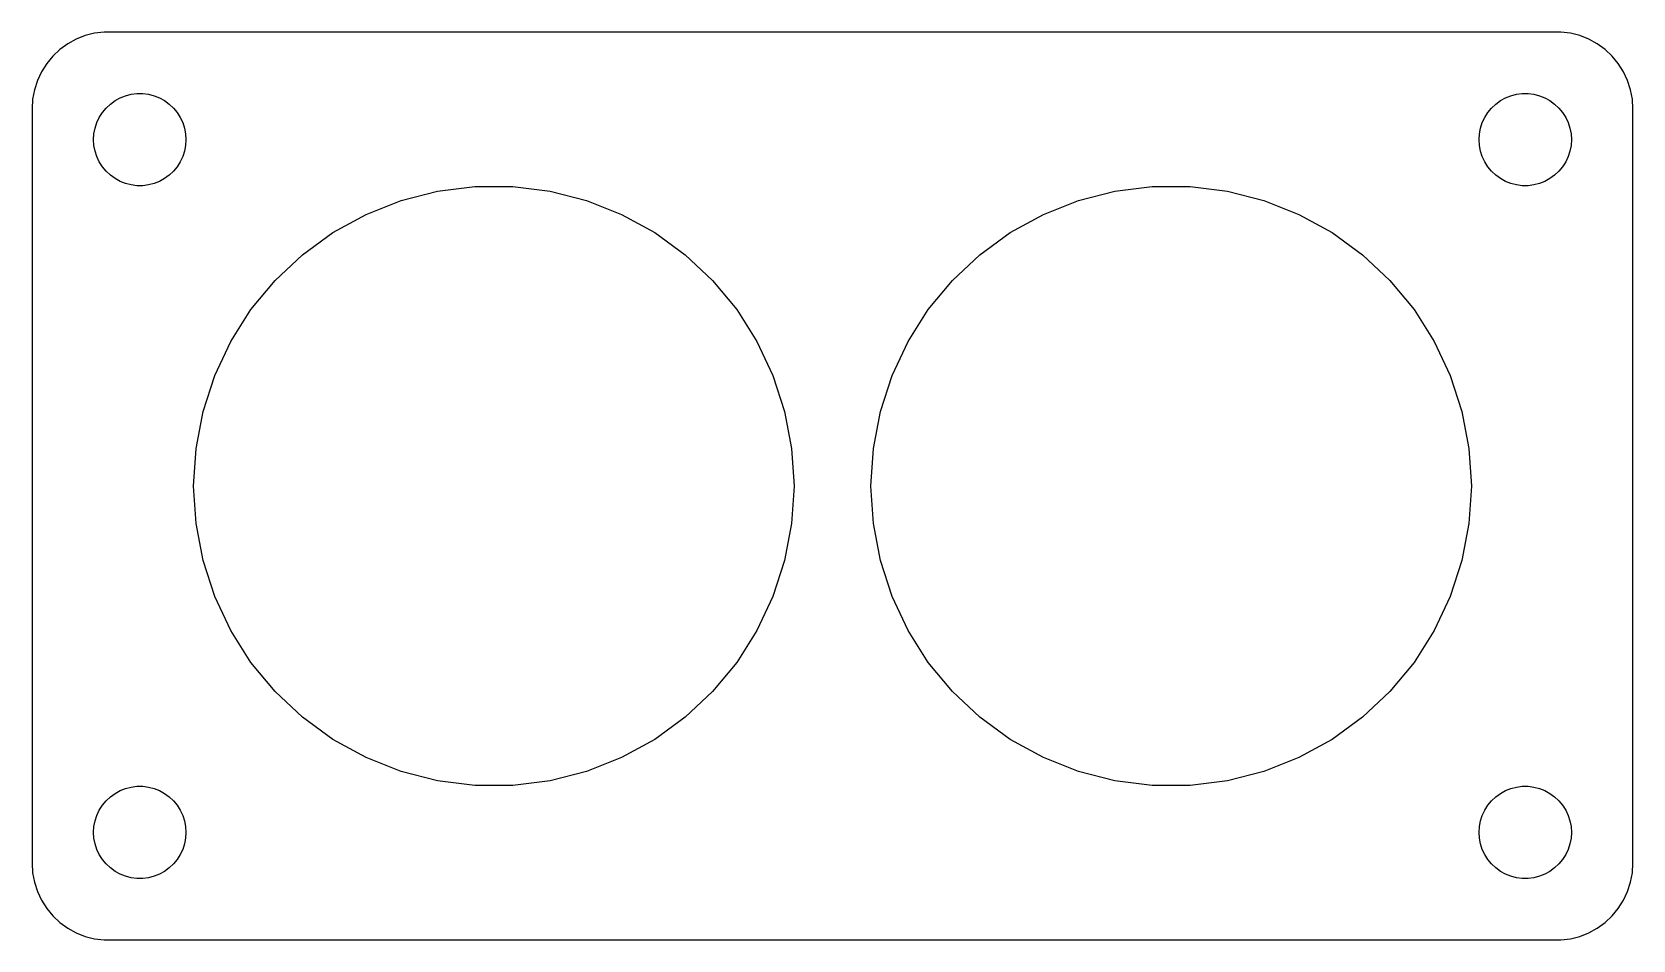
# Model space of a CAD drawing. Header units: metres. Extents: x -52 to 52, y -29 to 29.
import ezdxf

# ---------------------------------------------------------------- set-up
doc = ezdxf.new("R2010")
doc.units = ezdxf.units.M

msp = doc.modelspace()

# ---------------------------------------------------------------- linework, layer by layer
for p, q in [((-48.5451, 29.2553), (-49.1289, 29.0241)), ((-47.9369, 29.4114), (-48.5451, 29.2553)), ((-47.3139, 29.4901), (-47.9369, 29.4114)), ((47.3139, 29.4901), (-47.3139, 29.4901)), ((47.9369, 29.4114), (47.3139, 29.4901)), ((48.5451, 29.2553), (47.9369, 29.4114)), ((49.1289, 29.0241), (48.5451, 29.2553)), ((-50.1871, 28.3526), (-50.6448, 27.9227)), ((-49.6791, 28.7216), (-50.1871, 28.3526)), ((-49.1289, 29.0241), (-49.6791, 28.7216)), ((49.6791, 28.7216), (49.1289, 29.0241)), ((50.1871, 28.3526), (49.6791, 28.7216)), ((50.6448, 27.9227), (50.1871, 28.3526)), ((-51.0451, 27.4389), (-51.3815, 26.9088)), ((-50.6448, 27.9227), (-51.0451, 27.4389)), ((51.0451, 27.4389), (50.6448, 27.9227)), ((51.3815, 26.9088), (51.0451, 27.4389)), ((-51.6489, 26.3406), (-51.8429, 25.7434)), ((-51.3815, 26.9088), (-51.6489, 26.3406)), ((51.6489, 26.3406), (51.3815, 26.9088)), ((51.8429, 25.7434), (51.6489, 26.3406)), ((-51.9606, 25.1267), (-52, 24.5)), ((-51.8429, 25.7434), (-51.9606, 25.1267)), ((-46.9123, 24.8115), (-46.6075, 25.033)), ((-46.6075, 25.033), (-46.2773, 25.2145)), ((-46.2773, 25.2145), (-45.927, 25.3532)), ((-45.927, 25.3532), (-45.5621, 25.4469)), ((-45.5621, 25.4469), (-45.1884, 25.4941)), ((-45.1884, 25.4941), (-44.8116, 25.4941)), ((-44.8116, 25.4941), (-44.4379, 25.4469)), ((-44.4379, 25.4469), (-44.0729, 25.3532)), ((-44.0729, 25.3532), (-43.7227, 25.2145)), ((-43.7227, 25.2145), (-43.3925, 25.033)), ((-43.3925, 25.033), (-43.0877, 24.8115)), ((43.0877, 24.8115), (43.3925, 25.033)), ((43.3925, 25.033), (43.7227, 25.2145)), ((43.7227, 25.2145), (44.0729, 25.3532)), ((44.0729, 25.3532), (44.4379, 25.4469)), ((44.4379, 25.4469), (44.8116, 25.4941)), ((44.8116, 25.4941), (45.1884, 25.4941)), ((45.1884, 25.4941), (45.5621, 25.4469)), ((45.5621, 25.4469), (45.927, 25.3532)), ((45.927, 25.3532), (46.2773, 25.2145)), ((46.2773, 25.2145), (46.6075, 25.033)), ((46.6075, 25.033), (46.9123, 24.8115)), ((51.9606, 25.1267), (51.8429, 25.7434)), ((52, 24.5), (51.9606, 25.1267)), ((-52, 24.5), (-52, -24.5)), ((-47.7893, 23.6044), (-47.6289, 23.9453)), ((-47.6289, 23.9453), (-47.427, 24.2634)), ((-47.427, 24.2634), (-47.1869, 24.5536)), ((-47.1869, 24.5536), (-46.9123, 24.8115)), ((-43.0877, 24.8115), (-42.8131, 24.5536)), ((-42.8131, 24.5536), (-42.5729, 24.2634)), ((-42.5729, 24.2634), (-42.3711, 23.9453)), ((-42.3711, 23.9453), (-42.2107, 23.6044)), ((42.2107, 23.6044), (42.3711, 23.9453)), ((42.3711, 23.9453), (42.5729, 24.2634)), ((42.5729, 24.2634), (42.8131, 24.5536)), ((42.8131, 24.5536), (43.0877, 24.8115)), ((46.9123, 24.8115), (47.1869, 24.5536)), ((47.1869, 24.5536), (47.427, 24.2634)), ((47.427, 24.2634), (47.6289, 23.9453)), ((47.6289, 23.9453), (47.7893, 23.6044)), ((52, -24.5), (52, 24.5)), ((-47.9763, 22.876), (-47.9057, 23.2461)), ((-47.9057, 23.2461), (-47.7893, 23.6044)), ((-42.2107, 23.6044), (-42.0942, 23.2461)), ((-42.0942, 23.2461), (-42.0237, 22.876)), ((42.0237, 22.876), (42.0942, 23.2461)), ((42.0942, 23.2461), (42.2107, 23.6044)), ((47.7893, 23.6044), (47.9057, 23.2461)), ((47.9057, 23.2461), (47.9763, 22.876)), ((-48, 22.5), (-47.9763, 22.876)), ((-47.9763, 22.124), (-48, 22.5)), ((-47.9057, 21.7539), (-47.9763, 22.124)), ((-42.0237, 22.124), (-42.0942, 21.7539)), ((-42.0237, 22.876), (-42, 22.5)), ((-42, 22.5), (-42.0237, 22.124)), ((42, 22.5), (42.0237, 22.876)), ((42.0237, 22.124), (42, 22.5)), ((42.0942, 21.7539), (42.0237, 22.124)), ((47.9763, 22.124), (47.9057, 21.7539)), ((47.9763, 22.876), (48, 22.5)), ((48, 22.5), (47.9763, 22.124)), ((-47.7893, 21.3956), (-47.9057, 21.7539)), ((-47.6289, 21.0547), (-47.7893, 21.3956)), ((-47.427, 20.7366), (-47.6289, 21.0547)), ((-42.3711, 21.0547), (-42.5729, 20.7366)), ((-42.2107, 21.3956), (-42.3711, 21.0547)), ((-42.0942, 21.7539), (-42.2107, 21.3956)), ((42.2107, 21.3956), (42.0942, 21.7539)), ((42.3711, 21.0547), (42.2107, 21.3956)), ((42.5729, 20.7366), (42.3711, 21.0547)), ((47.6289, 21.0547), (47.427, 20.7366)), ((47.7893, 21.3956), (47.6289, 21.0547)), ((47.9057, 21.7539), (47.7893, 21.3956)), ((-47.1869, 20.4464), (-47.427, 20.7366)), ((-46.9123, 20.1884), (-47.1869, 20.4464)), ((-46.6075, 19.967), (-46.9123, 20.1884)), ((-46.2773, 19.7855), (-46.6075, 19.967)), ((-45.927, 19.6468), (-46.2773, 19.7855)), ((-43.7227, 19.7855), (-44.0729, 19.6468)), ((-43.3925, 19.967), (-43.7227, 19.7855)), ((-43.0877, 20.1884), (-43.3925, 19.967)), ((-42.8131, 20.4464), (-43.0877, 20.1884)), ((-42.5729, 20.7366), (-42.8131, 20.4464)), ((42.8131, 20.4464), (42.5729, 20.7366)), ((43.0877, 20.1884), (42.8131, 20.4464)), ((43.3925, 19.967), (43.0877, 20.1884)), ((43.7227, 19.7855), (43.3925, 19.967)), ((44.0729, 19.6468), (43.7227, 19.7855)), ((46.2773, 19.7855), (45.927, 19.6468)), ((46.6075, 19.967), (46.2773, 19.7855)), ((46.9123, 20.1884), (46.6075, 19.967)), ((47.1869, 20.4464), (46.9123, 20.1884)), ((47.427, 20.7366), (47.1869, 20.4464)), ((-45.5621, 19.5531), (-45.927, 19.6468)), ((-45.1884, 19.5059), (-45.5621, 19.5531)), ((-44.8116, 19.5059), (-45.1884, 19.5059)), ((-44.4379, 19.5531), (-44.8116, 19.5059)), ((-44.0729, 19.6468), (-44.4379, 19.5531)), ((-28.0258, 18.5456), (-25.6539, 19.1546)), ((-25.6539, 19.1546), (-23.2244, 19.4615)), ((-23.2244, 19.4615), (-20.7756, 19.4615)), ((-20.7756, 19.4615), (-18.3461, 19.1546)), ((-18.3461, 19.1546), (-15.9742, 18.5456)), ((15.9742, 18.5456), (18.3461, 19.1546)), ((18.3461, 19.1546), (20.7756, 19.4615)), ((20.7756, 19.4615), (23.2244, 19.4615)), ((23.2244, 19.4615), (25.6539, 19.1546)), ((25.6539, 19.1546), (28.0258, 18.5456)), ((44.4379, 19.5531), (44.0729, 19.6468)), ((44.8116, 19.5059), (44.4379, 19.5531)), ((45.1884, 19.5059), (44.8116, 19.5059)), ((45.5621, 19.5531), (45.1884, 19.5059)), ((45.927, 19.6468), (45.5621, 19.5531)), ((-30.3027, 17.6441), (-28.0258, 18.5456)), ((-15.9742, 18.5456), (-13.6973, 17.6441)), ((13.6973, 17.6441), (15.9742, 18.5456)), ((28.0258, 18.5456), (30.3027, 17.6441)), ((-32.4486, 16.4644), (-30.3027, 17.6441)), ((-13.6973, 17.6441), (-11.5514, 16.4644)), ((11.5514, 16.4644), (13.6973, 17.6441)), ((30.3027, 17.6441), (32.4486, 16.4644)), ((-34.4298, 15.025), (-32.4486, 16.4644)), ((-11.5514, 16.4644), (-9.57022, 15.025)), ((9.57022, 15.025), (11.5514, 16.4644)), ((32.4486, 16.4644), (34.4298, 15.025)), ((-36.2149, 13.3487), (-34.4298, 15.025)), ((-9.57022, 15.025), (-7.78511, 13.3487)), ((7.78511, 13.3487), (9.57022, 15.025)), ((34.4298, 15.025), (36.2149, 13.3487)), ((-37.7758, 11.4618), (-36.2149, 13.3487)), ((-7.78511, 13.3487), (-6.22417, 11.4618)), ((6.22417, 11.4618), (7.78511, 13.3487)), ((36.2149, 13.3487), (37.7758, 11.4618)), ((-39.088, 9.3942), (-37.7758, 11.4618)), ((-6.22417, 11.4618), (-4.91202, 9.3942)), ((4.91202, 9.3942), (6.22417, 11.4618)), ((37.7758, 11.4618), (39.088, 9.3942)), ((-40.1306, 7.17842), (-39.088, 9.3942)), ((-4.91202, 9.3942), (-3.86935, 7.17842)), ((3.86935, 7.17842), (4.91202, 9.3942)), ((39.088, 9.3942), (40.1306, 7.17842)), ((-40.8874, 4.84944), (-40.1306, 7.17842)), ((-3.86935, 7.17842), (-3.11263, 4.84944)), ((3.11263, 4.84944), (3.86935, 7.17842)), ((40.1306, 7.17842), (40.8874, 4.84944)), ((-41.3462, 2.44398), (-40.8874, 4.84944)), ((-3.11263, 4.84944), (-2.65376, 2.44398)), ((2.65376, 2.44398), (3.11263, 4.84944)), ((40.8874, 4.84944), (41.3462, 2.44398)), ((-41.5, 0), (-41.3462, 2.44398)), ((-2.65376, 2.44398), (-2.5, 0)), ((2.5, 0), (2.65376, 2.44398)), ((41.3462, 2.44398), (41.5, 0)), ((-41.3462, -2.44398), (-41.5, 0)), ((-2.5, 0), (-2.65376, -2.44398)), ((2.65376, -2.44398), (2.5, 0)), ((41.5, 0), (41.3462, -2.44398)), ((-40.8874, -4.84944), (-41.3462, -2.44398)), ((-2.65376, -2.44398), (-3.11263, -4.84944)), ((3.11263, -4.84944), (2.65376, -2.44398)), ((41.3462, -2.44398), (40.8874, -4.84944)), ((-40.1306, -7.17842), (-40.8874, -4.84944)), ((-3.11263, -4.84944), (-3.86935, -7.17842)), ((3.86935, -7.17842), (3.11263, -4.84944)), ((40.8874, -4.84944), (40.1306, -7.17842)), ((-39.088, -9.3942), (-40.1306, -7.17842)), ((-3.86935, -7.17842), (-4.91202, -9.3942)), ((4.91202, -9.3942), (3.86935, -7.17842)), ((40.1306, -7.17842), (39.088, -9.3942)), ((-37.7758, -11.4618), (-39.088, -9.3942)), ((-4.91202, -9.3942), (-6.22417, -11.4618)), ((6.22417, -11.4618), (4.91202, -9.3942)), ((39.088, -9.3942), (37.7758, -11.4618)), ((-36.2149, -13.3487), (-37.7758, -11.4618)), ((-6.22417, -11.4618), (-7.78511, -13.3487)), ((7.78511, -13.3487), (6.22417, -11.4618)), ((37.7758, -11.4618), (36.2149, -13.3487)), ((-34.4298, -15.025), (-36.2149, -13.3487)), ((-7.78511, -13.3487), (-9.57022, -15.025)), ((9.57022, -15.025), (7.78511, -13.3487)), ((36.2149, -13.3487), (34.4298, -15.025)), ((-32.4486, -16.4644), (-34.4298, -15.025)), ((-9.57022, -15.025), (-11.5514, -16.4644)), ((11.5514, -16.4644), (9.57022, -15.025)), ((34.4298, -15.025), (32.4486, -16.4644)), ((-30.3027, -17.6441), (-32.4486, -16.4644)), ((-11.5514, -16.4644), (-13.6973, -17.6441)), ((13.6973, -17.6441), (11.5514, -16.4644)), ((32.4486, -16.4644), (30.3027, -17.6441)), ((-28.0258, -18.5456), (-30.3027, -17.6441)), ((-13.6973, -17.6441), (-15.9742, -18.5456)), ((15.9742, -18.5456), (13.6973, -17.6441)), ((30.3027, -17.6441), (28.0258, -18.5456)), ((-25.6539, -19.1546), (-28.0258, -18.5456)), ((-15.9742, -18.5456), (-18.3461, -19.1546)), ((18.3461, -19.1546), (15.9742, -18.5456)), ((28.0258, -18.5456), (25.6539, -19.1546)), ((-46.2773, -19.7855), (-45.927, -19.6468)), ((-45.927, -19.6468), (-45.5621, -19.5531)), ((-45.5621, -19.5531), (-45.1884, -19.5059)), ((-45.1884, -19.5059), (-44.8116, -19.5059)), ((-44.8116, -19.5059), (-44.4379, -19.5531)), ((-44.4379, -19.5531), (-44.0729, -19.6468)), ((-44.0729, -19.6468), (-43.7227, -19.7855)), ((-23.2244, -19.4615), (-25.6539, -19.1546)), ((-20.7756, -19.4615), (-23.2244, -19.4615)), ((-18.3461, -19.1546), (-20.7756, -19.4615)), ((20.7756, -19.4615), (18.3461, -19.1546)), ((23.2244, -19.4615), (20.7756, -19.4615)), ((25.6539, -19.1546), (23.2244, -19.4615)), ((43.7227, -19.7855), (44.0729, -19.6468)), ((44.0729, -19.6468), (44.4379, -19.5531)), ((44.4379, -19.5531), (44.8116, -19.5059)), ((44.8116, -19.5059), (45.1884, -19.5059)), ((45.1884, -19.5059), (45.5621, -19.5531)), ((45.5621, -19.5531), (45.927, -19.6468)), ((45.927, -19.6468), (46.2773, -19.7855)), ((-47.6289, -21.0547), (-47.427, -20.7366)), ((-47.427, -20.7366), (-47.1869, -20.4464)), ((-47.1869, -20.4464), (-46.9123, -20.1884)), ((-46.9123, -20.1884), (-46.6075, -19.967)), ((-46.6075, -19.967), (-46.2773, -19.7855)), ((-43.7227, -19.7855), (-43.3925, -19.967)), ((-43.3925, -19.967), (-43.0877, -20.1884)), ((-43.0877, -20.1884), (-42.8131, -20.4464)), ((-42.8131, -20.4464), (-42.5729, -20.7366)), ((-42.5729, -20.7366), (-42.3711, -21.0547)), ((42.3711, -21.0547), (42.5729, -20.7366)), ((42.5729, -20.7366), (42.8131, -20.4464)), ((42.8131, -20.4464), (43.0877, -20.1884)), ((43.0877, -20.1884), (43.3925, -19.967)), ((43.3925, -19.967), (43.7227, -19.7855)), ((46.2773, -19.7855), (46.6075, -19.967)), ((46.6075, -19.967), (46.9123, -20.1884)), ((46.9123, -20.1884), (47.1869, -20.4464)), ((47.1869, -20.4464), (47.427, -20.7366)), ((47.427, -20.7366), (47.6289, -21.0547)), ((-47.9763, -22.124), (-47.9057, -21.7539)), ((-47.9057, -21.7539), (-47.7893, -21.3956)), ((-47.7893, -21.3956), (-47.6289, -21.0547)), ((-42.3711, -21.0547), (-42.2107, -21.3956)), ((-42.2107, -21.3956), (-42.0942, -21.7539)), ((-42.0942, -21.7539), (-42.0237, -22.124)), ((42.0237, -22.124), (42.0942, -21.7539)), ((42.0942, -21.7539), (42.2107, -21.3956)), ((42.2107, -21.3956), (42.3711, -21.0547)), ((47.6289, -21.0547), (47.7893, -21.3956)), ((47.7893, -21.3956), (47.9057, -21.7539)), ((47.9057, -21.7539), (47.9763, -22.124)), ((-48, -22.5), (-47.9763, -22.124)), ((-47.9763, -22.876), (-48, -22.5)), ((-47.9057, -23.2461), (-47.9763, -22.876)), ((-42.0237, -22.876), (-42.0942, -23.2461)), ((-42.0237, -22.124), (-42, -22.5)), ((-42, -22.5), (-42.0237, -22.876)), ((42, -22.5), (42.0237, -22.124)), ((42.0237, -22.876), (42, -22.5)), ((42.0942, -23.2461), (42.0237, -22.876)), ((47.9763, -22.876), (47.9057, -23.2461)), ((47.9763, -22.124), (48, -22.5)), ((48, -22.5), (47.9763, -22.876)), ((-47.7893, -23.6044), (-47.9057, -23.2461)), ((-47.6289, -23.9453), (-47.7893, -23.6044)), ((-42.2107, -23.6044), (-42.3711, -23.9453)), ((-42.0942, -23.2461), (-42.2107, -23.6044)), ((42.2107, -23.6044), (42.0942, -23.2461)), ((42.3711, -23.9453), (42.2107, -23.6044)), ((47.7893, -23.6044), (47.6289, -23.9453)), ((47.9057, -23.2461), (47.7893, -23.6044)), ((-52, -24.5), (-51.9606, -25.1267)), ((-47.427, -24.2634), (-47.6289, -23.9453)), ((-47.1869, -24.5536), (-47.427, -24.2634)), ((-46.9123, -24.8115), (-47.1869, -24.5536)), ((-46.6075, -25.033), (-46.9123, -24.8115)), ((-43.0877, -24.8115), (-43.3925, -25.033)), ((-42.8131, -24.5536), (-43.0877, -24.8115)), ((-42.5729, -24.2634), (-42.8131, -24.5536)), ((-42.3711, -23.9453), (-42.5729, -24.2634)), ((42.5729, -24.2634), (42.3711, -23.9453)), ((42.8131, -24.5536), (42.5729, -24.2634)), ((43.0877, -24.8115), (42.8131, -24.5536)), ((43.3925, -25.033), (43.0877, -24.8115)), ((46.9123, -24.8115), (46.6075, -25.033)), ((47.1869, -24.5536), (46.9123, -24.8115)), ((47.427, -24.2634), (47.1869, -24.5536)), ((47.6289, -23.9453), (47.427, -24.2634)), ((51.9606, -25.1267), (52, -24.5)), ((-51.9606, -25.1267), (-51.8429, -25.7434)), ((-51.8429, -25.7434), (-51.6489, -26.3406)), ((-46.2773, -25.2145), (-46.6075, -25.033)), ((-45.927, -25.3532), (-46.2773, -25.2145)), ((-45.5621, -25.4469), (-45.927, -25.3532)), ((-45.1884, -25.4941), (-45.5621, -25.4469)), ((-44.8116, -25.4941), (-45.1884, -25.4941)), ((-44.4379, -25.4469), (-44.8116, -25.4941)), ((-44.0729, -25.3532), (-44.4379, -25.4469)), ((-43.7227, -25.2145), (-44.0729, -25.3532)), ((-43.3925, -25.033), (-43.7227, -25.2145)), ((43.7227, -25.2145), (43.3925, -25.033)), ((44.0729, -25.3532), (43.7227, -25.2145)), ((44.4379, -25.4469), (44.0729, -25.3532)), ((44.8116, -25.4941), (44.4379, -25.4469)), ((45.1884, -25.4941), (44.8116, -25.4941)), ((45.5621, -25.4469), (45.1884, -25.4941)), ((45.927, -25.3532), (45.5621, -25.4469)), ((46.2773, -25.2145), (45.927, -25.3532)), ((46.6075, -25.033), (46.2773, -25.2145)), ((51.6489, -26.3406), (51.8429, -25.7434)), ((51.8429, -25.7434), (51.9606, -25.1267)), ((-51.6489, -26.3406), (-51.3815, -26.9088)), ((-51.3815, -26.9088), (-51.0451, -27.4389)), ((51.0451, -27.4389), (51.3815, -26.9088)), ((51.3815, -26.9088), (51.6489, -26.3406)), ((-51.0451, -27.4389), (-50.6448, -27.9227)), ((-50.6448, -27.9227), (-50.1871, -28.3526)), ((50.1871, -28.3526), (50.6448, -27.9227)), ((50.6448, -27.9227), (51.0451, -27.4389)), ((-50.1871, -28.3526), (-49.6791, -28.7216)), ((-49.6791, -28.7216), (-49.1289, -29.0241)), ((-49.1289, -29.0241), (-48.5451, -29.2553)), ((48.5451, -29.2553), (49.1289, -29.0241)), ((49.1289, -29.0241), (49.6791, -28.7216)), ((49.6791, -28.7216), (50.1871, -28.3526)), ((-48.5451, -29.2553), (-47.9369, -29.4114)), ((-47.9369, -29.4114), (-47.3139, -29.4901)), ((-47.3139, -29.4901), (47.3139, -29.4901)), ((47.3139, -29.4901), (47.9369, -29.4114)), ((47.9369, -29.4114), (48.5451, -29.2553))]:
    msp.add_line(p, q)

doc.saveas('drawing.dxf')
